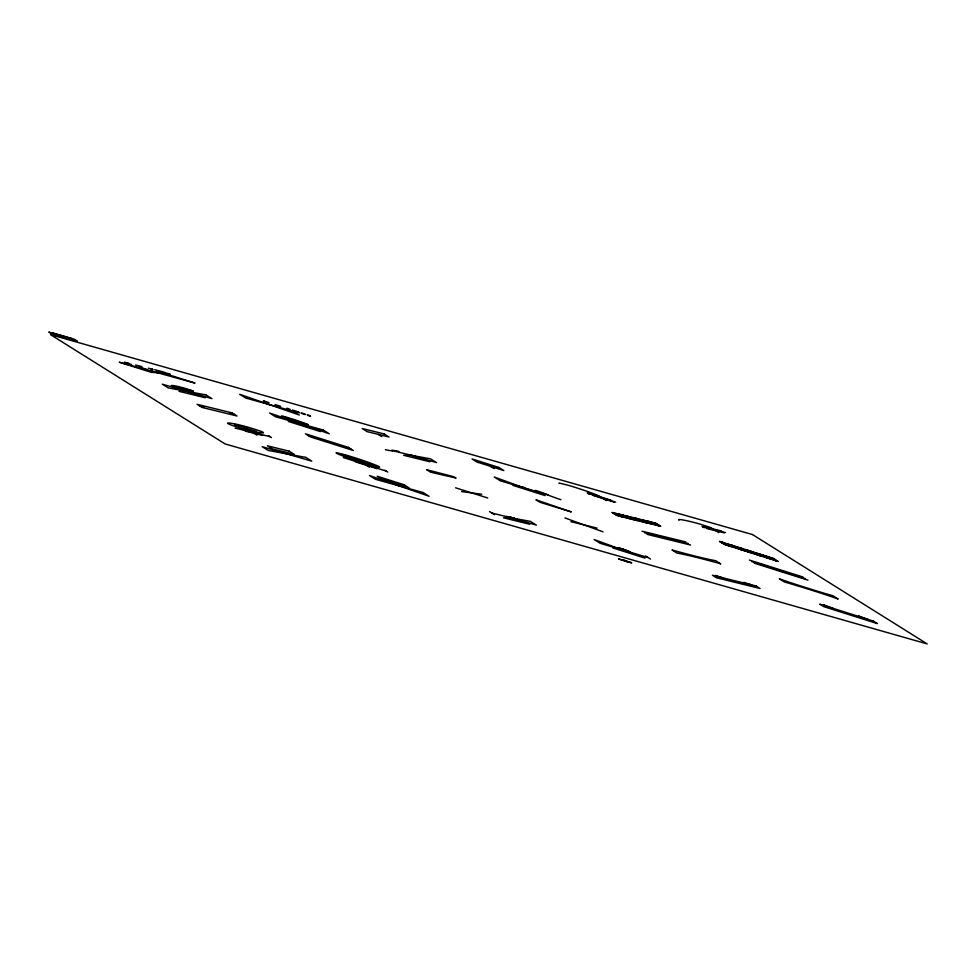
<?xml version="1.0" encoding="UTF-8"?>
<svg xmlns="http://www.w3.org/2000/svg" width="976" height="976" viewBox="0 0 976 976"><rect width="100%" height="100%" fill="white"/><g stroke="black" fill="none" stroke-linecap="round" stroke-linejoin="round"><path stroke-width="1.46" d="M619.589 548.451L620.321 548.573M187.099 391.4L178.998 391.315L205.18 397.744L187.099 391.4L182.549 388.558M411.738 455.389L436.565 462.624L430.575 458.879L411.738 455.389L403.637 455.292L429.83 461.733L411.738 455.389L392.108 450.558A16.653 0.903 16.5 0 1 391.962 450.241L395.78 450.753A16.653 0.903 16.5 0 1 398.83 451.449M511.607 517.902L536.422 525.137L530.432 521.391L511.607 517.902L503.506 517.805L529.687 524.246L511.607 517.902L491.965 513.071M507.813 516.694L507.117 516.694L508.106 517.207M513.12 518.378L512.559 518.024M514.633 518.854L514.437 518.476M461.563 491.55L481.754 494.234M614.636 514.047L623.261 515.194M619.528 516.17L636.364 518.415M632.619 519.391L649.455 521.623M645.722 522.611L657.275 524.149L648.711 521.452M658.812 525.832L660.276 526.027M239.925 426.17L240.974 426.341L234.569 424.45L256.395 431.453M299.425 423.389L288.323 421.425L320.506 431.612L299.425 423.389L294.874 420.546M524.063 487.378L512.973 485.414L545.145 495.601L494.259 477.008L500.249 480.765L548.195 495.015A16.653 0.903 16.5 0 0 549.647 495.698L556.869 498.333A16.653 0.903 16.5 0 0 560.919 499.663M623.92 549.891L612.83 547.926L645.002 558.113L594.116 539.521L600.106 543.278L648.064 557.528M509.082 516.926L506.215 516.463L509.228 517.585M510.082 517.317L508.032 516.975L510.18 517.707M511.095 517.707L514.084 518.951M512.107 518.097L511.778 517.878M511.802 518.024L514.291 518.622L513.73 518.329M619.431 548.244L618.503 548.097L623.725 549.878M627.519 551.208L628.288 551.306L624.128 549.891M628.422 551.538L629.374 551.66L628.568 551.245M508.569 516.731L511.424 517.634M509.582 517.121L510.363 517.365M509.118 516.841L511.375 517.536M511.4 517.768L509.826 517.402L510.655 517.768M512.534 518.354L516.987 519.342L512.498 517.78M346.931 456.121L348.737 456.548L342.417 454.535L373.186 465.345M512.205 518.268L516.084 519.098L513.034 518.085M128.93 363.401L124.428 362.291L131.553 364.548M135.53 365.024L141.862 366.573M148.389 368.184L152.476 369.184M154.672 369.721L157.978 370.538M159.796 370.99L165.469 372.661M161.894 372.112L156.758 370.673M166.115 373.149L170.105 374.125L167.884 373.418M704.038 526.711L721.496 530.993M703.049 527.04L725.473 532.542M707.027 528.589L724.485 532.872M199.604 405.87L203.96 406.943M230.153 413.373L234.508 414.446M720.105 541.753L723.192 542.51M721.837 542.827L732.488 545.45M723.57 543.913L741.772 548.39M729.243 545.962L751.069 551.33M738.527 548.902L760.353 554.27M747.823 551.855L769.637 557.211M757.108 554.795L774.127 558.967M766.404 557.735L775.859 560.053M242.28 429.269L259.738 433.551M775.688 560.675L777.591 561.139M235.045 428.061L269.962 436.638M245.269 431.136L262.727 435.43M642.025 531.2L685.677 541.924M644.526 532.762L688.165 543.486M647.015 534.323L690.666 545.047M570.887 521.66L597.08 528.101M510.399 517.146L511.68 517.622M512.803 518.646L511.009 518.183M511.204 517.646L513.51 518.146M511.656 517.695L512.327 517.805M625.177 550.403L626.714 550.708M73.09 339.977L77.299 341.173L74.017 339.123L48.8 332.072L52.545 334.414L73.603 340.404L69.808 337.916M620.175 548.366L622.822 549.354M621.773 548.976L617.393 547.768L622.895 549.854M625.799 550.647L624.128 550.013M626.08 550.806L630.459 552.026L624.542 549.915M627.678 551.416L625.738 550.696M620.687 548.512L622.566 549.281M627.165 551.257L625.396 550.598M511.424 517.927L509.704 517.646M508.752 517.524L510.704 518.024M623.725 549.769L620.699 548.805L622.688 549.586M621.724 548.829L623.749 549.647L622.725 549.134M624.103 550.122L625.762 550.769M626.128 550.952L624.725 550.391M622.237 548.988L623.127 549.39M589.711 493.466L611.171 500.261M588.162 493.441L615.71 502.164M592.713 495.344L614.16 502.128M641.159 519.586L659.044 525.259M633.595 517.731L660.41 526.223M268.961 402.6L263.374 400.831L264.642 401.624M275.086 404.54L280.649 406.297M286.785 408.236L290.079 409.286M292.434 410.03L298.644 411.994M301.596 412.933L304.902 413.97M307.196 414.702L309.416 415.544M626.031 515.877L652.846 524.356M300.132 412.958L296.533 411.628M301.633 413.434L305.317 414.605M307.55 415.312L310.551 416.264L309.843 415.813M618.479 514.01L645.295 522.502M612.33 512.607L637.731 520.647M614.063 513.693L630.167 518.793M615.795 514.767L622.615 516.926M150.609 368.733L153.012 369.489M139.226 366.976L147.596 369.623M151.634 370.904L157.136 372.649M749.361 560.065L802.992 577.036M751.849 561.627L805.481 578.597M754.35 563.189L807.982 580.159M307.928 435.357L313.284 437.053M345.467 447.24L350.835 448.936M455.572 487.805L487.744 497.992M352.604 460.001L374.052 466.796M343.381 457.549L386.276 471.127M355.606 461.88L377.053 468.675M625.128 550.635L623.542 550.061M623.579 549.415L624.396 549.671M623.53 549.634L624.335 549.903M623.518 549.878L624.323 550.135M623.457 550.098L624.274 550.366M624.311 549.708L627.629 550.806M622.688 549.842L623.688 550M762.122 554.832L775.066 559.553M746.03 549.732L777.835 561.346M729.938 544.645L761.744 556.259M720.434 541.948L745.664 551.159M723.423 543.827L729.572 546.072M564.897 517.914L603.07 531.847M620.211 548.805L619.638 548.536M868.03 619.418L858.477 615.929L859.978 616.869M712.761 528.858L711.76 528.223A19.935 1.074 16.5 0 0 708.71 526.894L698.779 523.746A19.935 1.074 16.5 0 0 691.655 521.867A31.22 1.684 16.5 0 0 685.921 520.55A47.165 2.55 16.5 0 0 678.759 519.598A31.22 1.684 16.5 0 0 679.028 520.184M715.762 530.724L718.751 532.603M833.162 608.377L823.622 604.888L825.123 605.828M702.049 526.406L704.05 527.662M751.703 584.917L743.663 582.379L745.164 583.306M600.435 496.857L599.435 496.235A31.22 1.684 16.5 0 0 596.726 494.954A47.165 2.55 16.5 0 0 583.184 490.013A31.22 1.684 16.5 0 0 575.584 487.524A19.935 1.074 16.5 0 0 567.593 485.109L559.516 483.12A19.935 1.074 16.5 0 0 559.224 483.498M603.436 498.736L606.425 500.615M587.162 492.819L589.162 494.063M723.338 577.951L715.298 575.401L716.799 576.34M645.563 555.966L650.553 559.089M490.44 466.321L494.112 468.626M378.115 434.332L381.787 436.626M489.464 511.509L494.454 514.633M384.788 470.188L387.777 472.067M266.058 402.515L267.253 403.259M268.449 404.003L269.461 404.637M361.803 462.441A21.265 1.147 16.5 0 0 370.319 465.027L378.92 467.175A22.582 1.22 16.5 0 0 379.261 466.735A33.306 1.806 16.5 0 0 376.358 465.369A50.313 2.721 16.5 0 0 361.913 460.086A33.306 1.806 16.5 0 0 353.812 457.439A21.265 1.147 16.5 0 0 345.297 454.865L336.671 452.742A21.265 1.147 16.5 0 0 336.354 453.157A33.306 1.806 16.5 0 0 339.245 454.523A50.313 2.721 16.5 0 0 353.702 459.794A33.306 1.806 16.5 0 0 361.803 462.441L363.328 463.405M366.329 465.284L369.318 467.15M395.609 483.608L399.282 485.902M268.461 435.699L271.462 437.577M249.478 430.453A33.306 1.806 16.5 0 0 255.59 431.856A50.313 2.721 16.5 0 0 263.227 432.868A33.306 1.806 16.5 0 0 262.934 432.246A21.265 1.147 16.5 0 0 259.689 430.819L249.087 427.464A21.265 1.147 16.5 0 0 241.487 425.451A33.306 1.806 16.5 0 0 235.375 424.048A50.313 2.721 16.5 0 0 227.737 423.035A33.306 1.806 16.5 0 0 228.03 423.657A22.582 1.22 16.5 0 0 231.483 425.182L241.877 428.452A21.265 1.147 16.5 0 0 249.478 430.453L251.003 431.416M254.004 433.283L257.005 435.162M283.284 451.62L286.956 453.913M72.285 338.757L52.448 332.853L53.204 333.316M548.195 495.015A16.653 0.903 16.5 0 0 546.755 494.332L539.533 491.697A16.653 0.903 16.5 0 0 535.47 490.367M392.108 450.558A16.653 0.903 16.5 0 1 392.254 450.875L388.424 450.363A16.653 0.903 16.5 0 1 385.374 449.668M173.069 385.557L171.459 385.483A20.813 1.122 16.5 0 0 171.63 385.874L193.455 391.23A13.286 0.72 16.5 0 0 191.418 390.339L184.793 388.241A13.286 0.72 16.5 0 0 180.048 386.996A20.813 1.122 16.5 0 0 176.229 386.118L173.069 385.557M162.87 372.917L151.402 372.381L119.231 362.194L195.054 383.104L162.87 372.917M205.924 394.89L168.275 387.911L162.284 384.166L211.914 398.647L205.924 394.89M305.781 457.402L268.132 450.424L262.141 446.679L311.771 461.16L305.781 457.402M283.626 416.435L281.661 416.044A13.286 0.72 16.5 0 0 281.466 416.301L308.282 424.792A20.813 1.122 16.5 0 0 306.464 423.938L297.436 420.632A20.813 1.122 16.5 0 0 292.373 418.985A13.286 0.72 16.5 0 0 287.042 417.362L283.626 416.435M455.829 478.008L430.599 472.177L426.61 469.676L453.84 476.752L455.829 478.008M384.032 433.893L362.206 428.525L367.208 431.648L389.021 437.016L384.032 433.893M232.02 412.885L197.103 404.308L202.093 407.431L237.009 416.008L232.02 412.885M655.713 523.173L612.074 512.437L617.064 515.572L660.703 526.296L655.713 523.173M289.201 451.168L267.375 445.812L272.377 448.936L294.191 454.304L289.201 451.168M756.071 585.99L712.431 575.267L716.421 577.768L760.072 588.491L756.071 585.99M293.288 411.25L245.647 398.025L239.657 394.28L299.278 415.007L293.288 411.25M323.239 430.013L275.598 416.776L269.608 413.031L329.229 433.759L323.239 430.013M423.096 492.526L375.455 479.289L369.465 475.544L429.086 496.272L423.096 492.526M752.447 534.531L50.435 334.585L225.188 443.982L927.2 643.928L752.447 534.531M626.055 560.834L621.919 559.651L628.263 562.213L626.055 560.834M631.021 562.505L618.455 558.931L631.716 562.945L631.021 562.505M571.106 511.851L539.935 502.286L535.934 499.785L571.106 511.851M498.846 467.443L472.03 458.952L477.032 462.075L503.848 470.566L498.846 467.443M773.029 558.284L719.397 541.302L724.387 544.437L778.018 561.407L773.029 558.284M348.334 447.374L305.427 433.795L310.417 436.919L353.324 450.497L348.334 447.374M873.386 621.114L819.755 604.132L823.756 606.633L877.387 623.615L873.386 621.114M404.027 484.73L377.212 476.239L382.202 479.362L409.017 487.854L404.027 484.73M837.933 598.922L832.943 595.787A70.931 3.831 16.5 0 1 779.312 578.817L784.314 581.94A70.931 3.831 16.5 0 1 837.933 598.922M720.617 563.799L715.628 560.675A70.931 3.831 16.5 0 1 671.988 549.952L676.978 553.075A70.931 3.831 16.5 0 1 720.617 563.799"/></g></svg>
